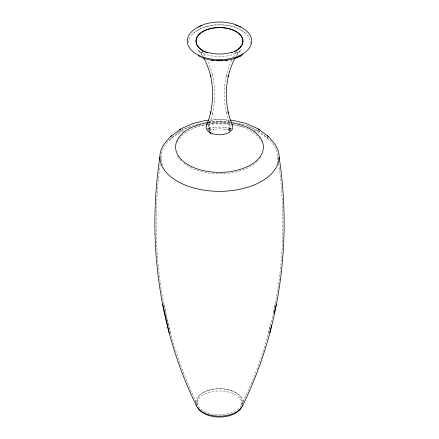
<?xml version="1.0" encoding="UTF-8"?>
<svg xmlns="http://www.w3.org/2000/svg" width="439" height="439" viewBox="0 0 439 439"><rect width="100%" height="100%" fill="white"/><g stroke="black" fill="none" stroke-linecap="round" stroke-linejoin="round"><path stroke-width="0.33" stroke-dasharray="2.19 1.65" d="M160.202 164.296C148.909 245.78 161.162 331.171 197.66 405.098M160.822 159.582L161.091 157.568M241.34 405.098C277.92 331.198 290.064 245.774 278.798 164.296M208.887 130.224L209.249 128.638L210.308 127.162L208.108 129.044L210.199 127.475L208.305 128.803M209.738 131.36L210.072 129.9L211.044 128.539L208.821 130.356M268.663 332.274L270.397 324.668M273.102 312.584L274.995 304.293M208.196 126.745L210.786 119.946L212.75 112.752L212.509 113.789C215.297 100.965 215.286 87.58 212.476 74.762L212.712 75.81L210.736 68.621L207.263 60.11M231.682 60.11L228.209 68.621L226.228 75.81L226.469 74.762C223.66 87.58 223.649 100.965 226.431 113.789L226.195 112.752L228.159 119.946L230.749 126.745M233.131 57.24L237.076 50.803M236.363 56.005L239.266 51.544L237.219 54.398L241.34 49.585L237.323 52.603L237.647 52.395L232.577 54.688C224.077 57.289 214.869 57.289 206.368 54.688L201.292 52.395L201.616 52.603L197.605 49.585L201.72 54.398L199.674 51.544L202.577 56.005M237 50.809L235.864 52.389L237.142 50.875M169.69 139.64L171.44 137.841L181.883 130.147L192.902 125.269L200.771 123.315M192.743 33.852L198.258 29.654L204.722 26.834C214.292 23.904 224.653 23.904 234.223 26.834L240.682 29.654L246.202 33.852M180.259 131.201L181.049 130.613M171.44 137.841L172.406 137.116M207.987 129.154L210.188 128.177L208.739 128.731L213.93 127.491L213.156 127.606L219.5 127.123L225.844 127.606L225.07 127.491L230.261 128.731L228.812 128.177L231.013 129.154M209.282 130.361L214.084 129.17L213.288 129.291L219.5 128.819L225.712 129.291L224.916 129.17L229.718 130.361M207.642 390.606L208.196 390.414A22.608 13.055 0 0 1 242.108 401.718L242.108 403.995A22.608 13.055 0 0 0 219.5 390.94A22.608 13.055 0 0 0 196.891 403.995L196.891 401.718M204.733 122.371L206.05 122.053M209.299 120.11L219.5 119.337L229.701 120.11M208.739 121.85L219.5 121.032L230.261 121.85M232.95 122.053L234.267 122.371M238.229 123.315L246.098 125.269L258.741 131.201M230.804 390.414L231.358 390.606M230.694 128.803L228.801 127.475L230.892 129.044L228.692 127.162L229.751 128.638L230.113 130.224M230.179 130.356L228.242 128.989L229.718 130.098M266.594 137.116L269.31 139.64M257.951 130.613L267.56 137.841M230.212 130.471L227.956 128.539L228.928 129.9L229.262 131.36M201.803 50.875L203.076 52.389L201.94 50.809M201.869 50.803L205.809 57.24M164.005 304.293L170.337 332.274M277.909 157.568L278.178 159.582M260.903 156.827A43.807 25.292 0 0 1 257.945 160.685M257.441 161.206A43.807 25.292 0 0 1 182.47 162.073M181.055 160.685A43.807 25.292 0 0 1 177.466 155.68M177.186 142.017A43.807 25.292 0 0 1 206.111 124.478M208.163 124.133A43.807 25.292 0 0 1 230.837 124.133M231.523 124.242A43.807 25.292 0 0 1 261.814 142.017M208.196 130.235A11.677 6.739 0 0 1 219.473 121.751A11.677 6.739 0 0 1 230.749 130.235M207.899 123.2A13.362 7.715 0 0 1 230.585 122.772M208.141 122.552A43.9 25.347 0 0 1 230.212 122.459M188.605 42.764A30.867 17.818 0 0 1 221.201 24.974A30.867 17.818 0 0 1 250.142 44.756M195.783 402.464A23.717 13.691 0 0 1 218.984 388.773A23.717 13.691 0 0 1 243.195 401.872M242.108 401.718A22.608 13.055 0 0 1 208.196 413.022A22.608 13.055 0 0 1 208.196 390.414M253.824 130.279A58.409 33.721 0 0 1 276.444 165.08M162.556 165.08A58.409 33.721 0 0 1 185.176 130.279M194.592 127.063A58.409 33.721 0 0 1 205.661 124.802M208.251 124.473A58.409 33.721 0 0 1 230.749 124.473M233.339 124.802A58.409 33.721 0 0 1 244.408 127.063M177.351 132.583A59.605 34.412 0 0 1 191.547 126.525M208.69 123.074A59.605 34.412 0 0 1 230.31 123.074M247.453 126.525A59.605 34.412 0 0 1 260.541 131.958"/><path stroke-width="0.66" d="M159.895 156.915C147.032 241 158.83 329.546 196.59 406.009M242.41 406.009C280.258 329.574 291.94 240.989 279.105 156.915M269.831 332.905L271.609 325.118M274.293 313.128L276.224 304.65M206.566 125.06L208.959 118.777L210.857 111.819L210.555 113.152C213.25 100.75 213.233 87.805 210.522 75.409L210.824 76.743L208.909 69.79L206.396 63.227L203.921 58.343M235.019 58.343L232.549 63.227L230.031 69.79L228.115 76.743L228.423 75.409C225.706 87.805 225.695 100.75 228.39 113.152L228.082 111.819L229.987 118.777L232.379 125.06M168.867 138.351L170.738 136.43L181.417 128.572L193.231 123.403L205.902 120.368L208.624 120.165M179.683 129.697L180.528 129.066M170.738 136.43L171.77 135.656M197.062 27.547L204.333 24.293C214.155 21.281 224.79 21.281 234.613 24.293L241.884 27.547M241.916 55.429L241.807 55.49C230.168 61.614 216.147 62.14 203.68 58.387M232.182 52.142C223.939 54.672 215.006 54.672 206.758 52.142M230.376 120.165L233.098 120.368L245.769 123.403L257.583 128.572L259.317 129.697M267.23 135.656L270.133 138.351M258.472 129.066L268.262 136.43M211.044 134.175L209.359 131.859A11.677 6.739 0 0 0 210.21 132.594M162.776 304.65L169.169 332.905M230.859 122.552A43.9 25.347 0 0 1 255.46 161.574A43.9 25.347 0 0 1 183.54 161.574A43.9 25.347 0 0 1 208.141 122.552M231.814 124.105A13.362 7.715 0 0 1 219.034 134.768A13.362 7.715 0 0 1 207.488 123.644M202.961 50.644A23.349 13.483 0 0 1 202.961 31.581A23.349 13.483 0 0 1 235.984 31.581A23.349 13.483 0 0 1 235.984 50.644M235.436 50.946A23.349 13.483 0 0 1 231.797 52.559M207.148 52.559A23.349 13.483 0 0 1 203.504 50.946M243.113 54.222A30.867 17.818 0 0 1 241.916 54.996M240.775 55.66A30.867 17.818 0 0 1 238.553 56.774M237.373 57.284A30.867 17.818 0 0 1 235.529 57.981M227.462 59.978A30.867 17.818 0 0 1 225.503 60.242M222.156 60.516A30.867 17.818 0 0 1 216.789 60.516M213.442 60.242A30.867 17.818 0 0 1 211.483 59.978M203.411 57.981A30.867 17.818 0 0 1 201.572 57.284M200.393 56.774A30.867 17.818 0 0 1 198.165 55.66M270.237 138.856A59.605 34.412 0 0 1 258.253 183.068A59.605 34.412 0 0 1 180.747 183.068A59.605 34.412 0 0 1 168.763 138.856M242.855 404.846A23.717 13.691 0 0 1 219.5 416.156A23.717 13.691 0 0 1 196.145 404.846M241.34 407.376A22.608 13.055 0 0 1 219.5 417.05A22.608 13.055 0 0 1 197.66 407.376M202.247 50.298A23.503 13.571 0 0 1 203.268 31.235A23.503 13.571 0 0 1 236.297 31.586A23.503 13.571 0 0 1 236.094 50.661M235.545 50.968A23.503 13.571 0 0 1 234.388 51.555M207.065 52.592A23.503 13.571 0 0 1 203.4 50.968M242.24 27.92A32.201 18.592 0 0 1 242.24 54.211A32.201 18.592 0 0 1 196.705 54.211A32.201 18.592 0 0 1 196.705 27.92M198.379 27.02A32.201 18.592 0 0 1 202.072 25.424M235.573 24.963A32.201 18.592 0 0 1 237.515 25.665M238.767 26.181A32.201 18.592 0 0 1 240.567 27.02"/></g></svg>
